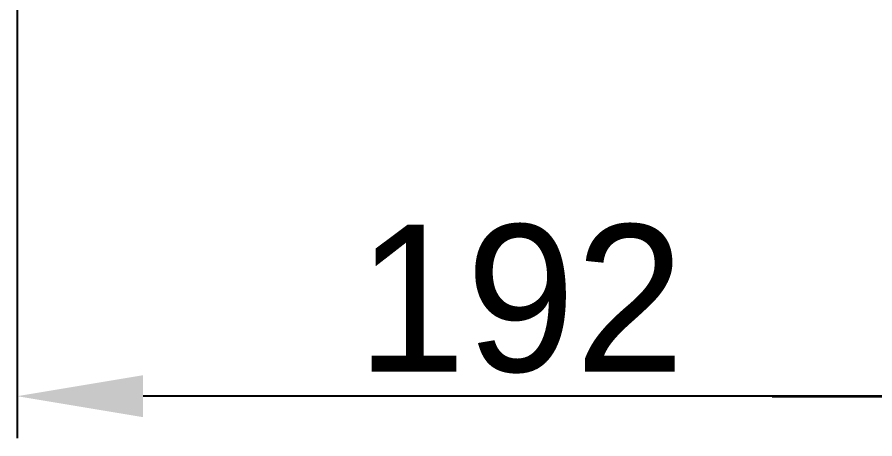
# Model space of a CAD drawing. Header units: millimetres. Extents: x 4086 to 8300, y 123 to 1549.
# Drawn here: x 6912.11 to 6953, y 421.62 to 441.71 of the extents above; entities that cross this region are included whole.
import ezdxf

# ---------------------------------------------------------------- set-up
doc = ezdxf.new("R2010")
doc.units = ezdxf.units.MM
doc.layers.add('尺寸标注', color=7, linetype='Continuous')
doc.styles.add('思源黑', font='SourceHanSansCN-Normal.ttf')
doc.dimstyles.new('尺寸标注_1_4比例', dxfattribs={"dimtxt": 7, "dimasz": 6, "dimexe": 2, "dimexo": 1.5, "dimgap": 1, "dimtad": 1, "dimdec": 1, "dimlfac": 4, "dimdsep": 46, "dimtxsty": '思源黑', "dimcen": 0.09, "dimadec": 0, "dimazin": 0, "dimtp": 0.01, "dimtm": 0.01, "dimtfac": 1, "dimtdec": 1, "dimtofl": 0, "dimtmove": 0, "dimatfit": 3, "dimfxl": 1, "dimtolj": 1, "dimarcsym": 0})

# ---------------------------------------------------------------- blocks, each defined once
blk = doc.blocks.new('*D756')
at = {"layer": 'Defpoints', "color": 0}
for p in [(6960.112, 469.498), (6912.112, 449.123), (6912.112, 423.652)]:
    blk.add_point(p, dxfattribs=at)
at = {"layer": '尺寸标注', "color": 0, "lineweight": -2}
for p, q in [((6960.112, 467.998), (6960.112, 421.652)), ((6912.112, 447.623), (6912.112, 421.652)), ((6954.112, 423.652), (6918.112, 423.652))]:
    blk.add_line(p, q, dxfattribs=at)
at = {"layer": '尺寸标注', "color": 0}
for points in [[(6918.112, 424.652), (6918.112, 422.652), (6912.112, 423.652)], [(6954.112, 422.652), (6954.112, 424.652), (6960.112, 423.652)]]:
    blk.add_solid(points, dxfattribs=at)
at = {"layer": '尺寸标注', "color": 0, "insert": (6936.112, 428.276), "char_height": 7, "attachment_point": 5, "style": '思源黑'}
blk.add_mtext('\\A1;192', dxfattribs=at)
blk = doc.blocks.new('*D757')
at = {"layer": 'Defpoints', "color": 0}
for p in [(6960.112, 446.498), (6964.612, 446.498), (6964.612, 423.62)]:
    blk.add_point(p, dxfattribs=at)
at = {"layer": '尺寸标注', "color": 0, "lineweight": -2}
for p, q in [((6960.112, 444.998), (6960.112, 421.62)), ((6964.612, 444.998), (6964.612, 421.62)), ((6954.112, 423.62), (6948.112, 423.62)), ((6970.612, 423.62), (6988.905, 423.62))]:
    blk.add_line(p, q, dxfattribs=at)
at = {"layer": '尺寸标注', "color": 0}
for points in [[(6954.112, 422.62), (6954.112, 424.62), (6960.112, 423.62)], [(6970.612, 424.62), (6970.612, 422.62), (6964.612, 423.62)]]:
    blk.add_solid(points, dxfattribs=at)
at = {"layer": '尺寸标注', "color": 0, "insert": (6983.3, 428.235), "char_height": 7, "attachment_point": 5, "style": '思源黑'}
blk.add_mtext('\\A1;18', dxfattribs=at)

msp = doc.modelspace()

# ---------------------------------------------------------------- dimensions: what is measured, and where the dimension line sits
at = {"layer": '尺寸标注'}
dim = msp.add_linear_dim(base=(6912.1121, 423.6521), p1=(6960.1121, 469.4978), p2=(6912.1121, 449.1228), dimstyle='尺寸标注_1_4比例', dxfattribs=at)
dim.commit()
dim.dimension.update_dxf_attribs({"geometry": '*D756', "text_midpoint": (6936.1121, 428.2765)})
dim = msp.add_linear_dim(base=(6964.6121, 423.6203), p1=(6960.1121, 446.4978), p2=(6964.6121, 446.4978), dimstyle='尺寸标注_1_4比例', dxfattribs=at)
dim.commit()
dim.dimension.update_dxf_attribs({"geometry": '*D757', "text_midpoint": (6983.3001, 423.6203), "dimtype": 160})

doc.saveas('drawing.dxf')
